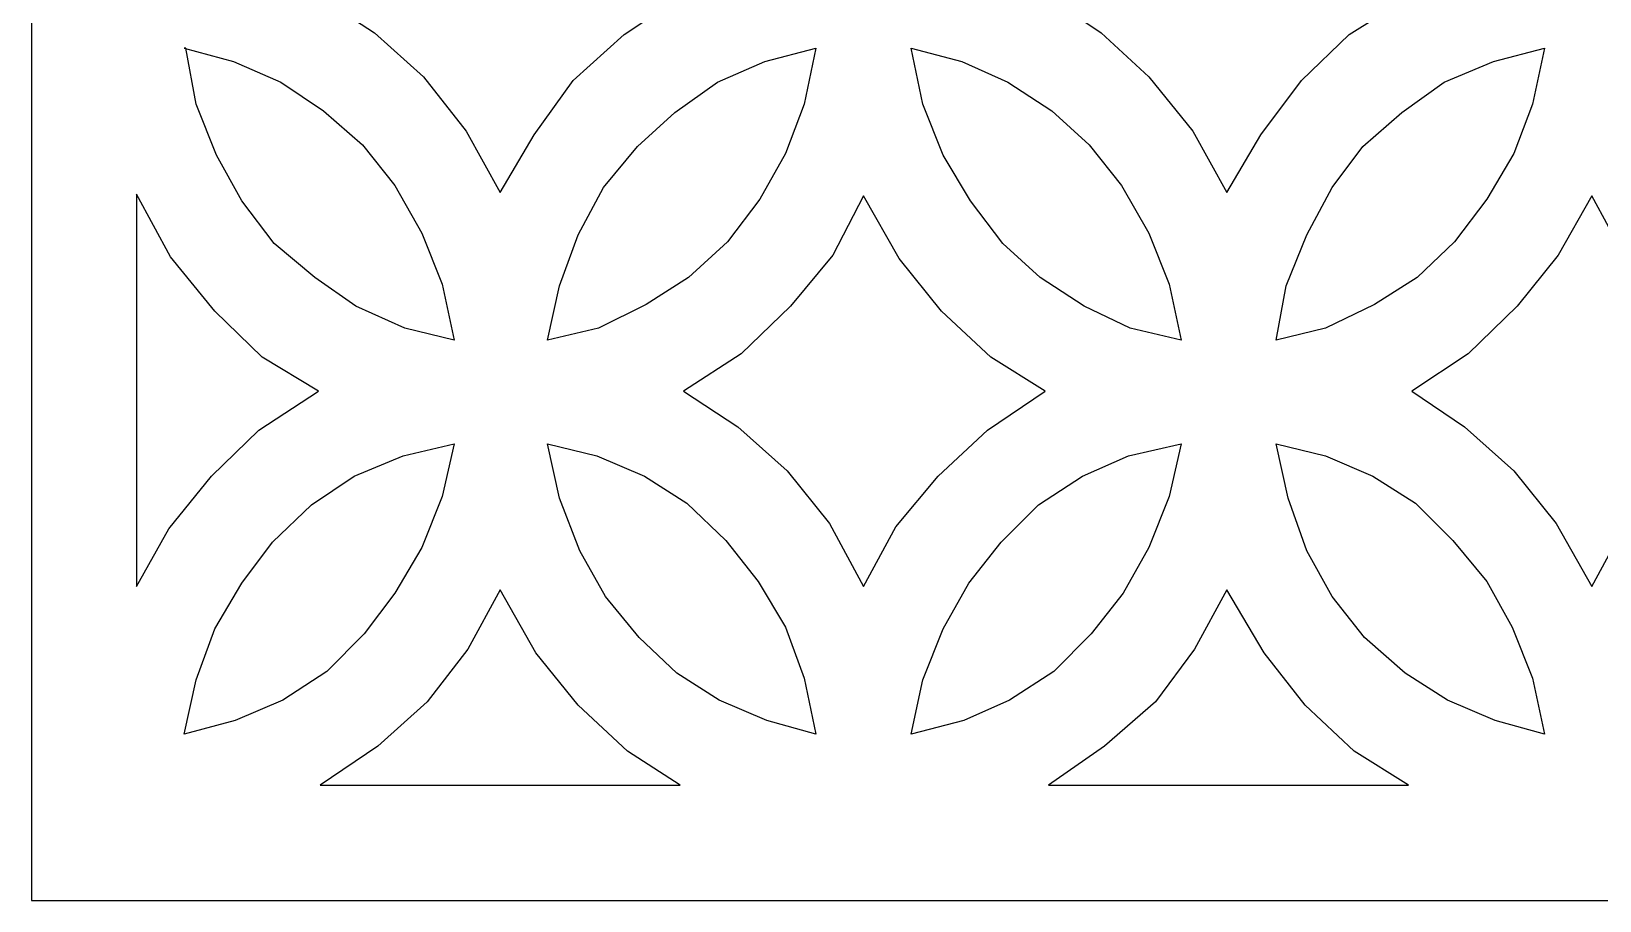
# Model space of a CAD drawing. Header units: centimetres. Extents: x -8.5 to 3.4, y -9.6 to 14.
# Drawn here: x -8.51 to -2.57, y 2.67 to 5.96 of the extents above; entities that cross this region are included whole.
import ezdxf

# ---------------------------------------------------------------- set-up
doc = ezdxf.new("R2010")
doc.units = ezdxf.units.CM
doc.header["$MEASUREMENT"] = 0

msp = doc.modelspace()

# ---------------------------------------------------------------- linework, layer by layer
at = {"color": 177}
for points, knots in [([(3.36269, 2.66854), (3.36269, 2.66854), (-8.50741, 2.66854), (-8.50741, 2.66854), (-8.50741, 2.66854), (-8.50741, 2.66854), (-8.50741, 13.98564), (-8.50741, 13.98564), (-8.50741, 13.98564), (-8.50741, 13.98564), (3.36912, 13.98564), (3.36912, 13.98564), (3.36912, 13.98564), (3.36912, 13.98564), (3.36269, 2.66854), (3.36269, 2.66854)], [0, 0, 0, 0, 0.2, 0.2, 0.2, 0.2, 0.4, 0.4, 0.4, 0.4, 0.6, 0.6, 0.6, 0.6, 1, 1, 1, 1]), ([(-6.05108, 6.08939), (-6.05108, 6.08939), (-6.26328, 5.94793), (-6.26328, 5.94793), (-6.26328, 5.94793), (-6.26328, 5.94793), (-6.45618, 5.77431), (-6.45618, 5.77431), (-6.45618, 5.77431), (-6.45618, 5.77431), (-6.60408, 5.56857), (-6.60408, 5.56857), (-6.60408, 5.56857), (-6.60408, 5.56857), (-6.73268, 5.34992), (-6.73268, 5.34992), (-6.73268, 5.34992), (-6.73268, 5.34992), (-6.86128, 5.58143), (-6.86128, 5.58143), (-6.86128, 5.58143), (-6.86128, 5.58143), (-7.02204, 5.78717), (-7.02204, 5.78717), (-7.02204, 5.78717), (-7.02204, 5.78717), (-7.20851, 5.95436), (-7.20851, 5.95436), (-7.20851, 5.95436), (-7.20851, 5.95436), (-7.41428, 6.08939), (-7.41428, 6.08939), (-7.41428, 6.08939), (-7.41428, 6.08939), (-7.19565, 6.23085), (-7.19565, 6.23085), (-7.19565, 6.23085), (-7.19565, 6.23085), (-7.00918, 6.40447), (-7.00918, 6.40447), (-7.00918, 6.40447), (-7.00918, 6.40447), (-6.85485, 6.61024), (-6.85485, 6.61024), (-6.85485, 6.61024), (-6.85485, 6.61024), (-6.73268, 6.82886), (-6.73268, 6.82886), (-6.73268, 6.82886), (-6.73268, 6.82886), (-6.59765, 6.59737), (-6.59765, 6.59737), (-6.59765, 6.59737), (-6.59765, 6.59737), (-6.43689, 6.39161), (-6.43689, 6.39161), (-6.43689, 6.39161), (-6.43689, 6.39161), (-6.25042, 6.22443), (-6.25042, 6.22443), (-6.25042, 6.22443), (-6.25042, 6.22443), (-6.05108, 6.08939), (-6.05108, 6.08939)], [0, 0, 0, 0, 0.0588235, 0.0588235, 0.0588235, 0.0588235, 0.1176471, 0.1176471, 0.1176471, 0.1176471, 0.1764706, 0.1764706, 0.1764706, 0.1764706, 0.2352941, 0.2352941, 0.2352941, 0.2352941, 0.2941176, 0.2941176, 0.2941176, 0.2941176, 0.3529412, 0.3529412, 0.3529412, 0.3529412, 0.4117647, 0.4117647, 0.4117647, 0.4117647, 0.4705882, 0.4705882, 0.4705882, 0.4705882, 0.5294118, 0.5294118, 0.5294118, 0.5294118, 0.5882353, 0.5882353, 0.5882353, 0.5882353, 0.6470588, 0.6470588, 0.6470588, 0.6470588, 0.7058824, 0.7058824, 0.7058824, 0.7058824, 0.7647059, 0.7647059, 0.7647059, 0.7647059, 0.8235294, 0.8235294, 0.8235294, 0.8235294, 0.8823529, 0.8823529, 0.8823529, 0.8823529, 1, 1, 1, 1]), ([(-3.29254, 6.08939), (-3.29254, 6.08939), (-3.51759, 5.94793), (-3.51759, 5.94793), (-3.51759, 5.94793), (-3.51759, 5.94793), (-3.69764, 5.77431), (-3.69764, 5.77431), (-3.69764, 5.77431), (-3.69764, 5.77431), (-3.85196, 5.56857), (-3.85196, 5.56857), (-3.85196, 5.56857), (-3.85196, 5.56857), (-3.98057, 5.34992), (-3.98057, 5.34992), (-3.98057, 5.34992), (-3.98057, 5.34992), (-4.10917, 5.58143), (-4.10917, 5.58143), (-4.10917, 5.58143), (-4.10917, 5.58143), (-4.27635, 5.78717), (-4.27635, 5.78717), (-4.27635, 5.78717), (-4.27635, 5.78717), (-4.4564, 5.95436), (-4.4564, 5.95436), (-4.4564, 5.95436), (-4.4564, 5.95436), (-4.65573, 6.08939), (-4.65573, 6.08939), (-4.65573, 6.08939), (-4.65573, 6.08939), (-4.44354, 6.23085), (-4.44354, 6.23085), (-4.44354, 6.23085), (-4.44354, 6.23085), (-4.25063, 6.40447), (-4.25063, 6.40447), (-4.25063, 6.40447), (-4.25063, 6.40447), (-4.10274, 6.61024), (-4.10274, 6.61024), (-4.10274, 6.61024), (-4.10274, 6.61024), (-3.98057, 6.82886), (-3.98057, 6.82886), (-3.98057, 6.82886), (-3.98057, 6.82886), (-3.8391, 6.59737), (-3.8391, 6.59737), (-3.8391, 6.59737), (-3.8391, 6.59737), (-3.68478, 6.39161), (-3.68478, 6.39161), (-3.68478, 6.39161), (-3.68478, 6.39161), (-3.50473, 6.22443), (-3.50473, 6.22443), (-3.50473, 6.22443), (-3.50473, 6.22443), (-3.29254, 6.08939), (-3.29254, 6.08939)], [0, 0, 0, 0, 0.0588235, 0.0588235, 0.0588235, 0.0588235, 0.1176471, 0.1176471, 0.1176471, 0.1176471, 0.1764706, 0.1764706, 0.1764706, 0.1764706, 0.2352941, 0.2352941, 0.2352941, 0.2352941, 0.2941176, 0.2941176, 0.2941176, 0.2941176, 0.3529412, 0.3529412, 0.3529412, 0.3529412, 0.4117647, 0.4117647, 0.4117647, 0.4117647, 0.4705882, 0.4705882, 0.4705882, 0.4705882, 0.5294118, 0.5294118, 0.5294118, 0.5294118, 0.5882353, 0.5882353, 0.5882353, 0.5882353, 0.6470588, 0.6470588, 0.6470588, 0.6470588, 0.7058824, 0.7058824, 0.7058824, 0.7058824, 0.7647059, 0.7647059, 0.7647059, 0.7647059, 0.8235294, 0.8235294, 0.8235294, 0.8235294, 0.8823529, 0.8823529, 0.8823529, 0.8823529, 1, 1, 1, 1]), ([(-7.92226, 5.89648), (-7.92226, 5.89648), (-7.88368, 5.68429), (-7.88368, 5.68429), (-7.88368, 5.68429), (-7.88368, 5.68429), (-7.80652, 5.49138), (-7.80652, 5.49138), (-7.80652, 5.49138), (-7.80652, 5.49138), (-7.71007, 5.31777), (-7.71007, 5.31777), (-7.71007, 5.31777), (-7.71007, 5.31777), (-7.58789, 5.15701), (-7.58789, 5.15701), (-7.58789, 5.15701), (-7.58789, 5.15701), (-7.43357, 5.02841), (-7.43357, 5.02841), (-7.43357, 5.02841), (-7.43357, 5.02841), (-7.27924, 4.9191), (-7.27924, 4.9191), (-7.27924, 4.9191), (-7.27924, 4.9191), (-7.09277, 4.83551), (-7.09277, 4.83551), (-7.09277, 4.83551), (-7.09277, 4.83551), (-6.9063, 4.7905), (-6.9063, 4.7905), (-6.9063, 4.7905), (-6.9063, 4.7905), (-6.95131, 5.00269), (-6.95131, 5.00269), (-6.95131, 5.00269), (-6.95131, 5.00269), (-7.02847, 5.1956), (-7.02847, 5.1956), (-7.02847, 5.1956), (-7.02847, 5.1956), (-7.13135, 5.37564), (-7.13135, 5.37564), (-7.13135, 5.37564), (-7.13135, 5.37564), (-7.25353, 5.52999), (-7.25353, 5.52999), (-7.25353, 5.52999), (-7.25353, 5.52999), (-7.40142, 5.65857), (-7.40142, 5.65857), (-7.40142, 5.65857), (-7.40142, 5.65857), (-7.56217, 5.76788), (-7.56217, 5.76788), (-7.56217, 5.76788), (-7.56217, 5.76788), (-7.74222, 5.84504), (-7.74222, 5.84504), (-7.74222, 5.84504), (-7.74222, 5.84504), (-7.92869, 5.89648), (-7.92869, 5.89648), (-7.92869, 5.89648), (-7.92869, 5.89648), (-7.92226, 5.89648), (-7.92226, 5.89648)], [0, 0, 0, 0, 0.0555556, 0.0555556, 0.0555556, 0.0555556, 0.1111111, 0.1111111, 0.1111111, 0.1111111, 0.1666667, 0.1666667, 0.1666667, 0.1666667, 0.2222222, 0.2222222, 0.2222222, 0.2222222, 0.2777778, 0.2777778, 0.2777778, 0.2777778, 0.3333333, 0.3333333, 0.3333333, 0.3333333, 0.3888889, 0.3888889, 0.3888889, 0.3888889, 0.4444444, 0.4444444, 0.4444444, 0.4444444, 0.5, 0.5, 0.5, 0.5, 0.5555556, 0.5555556, 0.5555556, 0.5555556, 0.6111111, 0.6111111, 0.6111111, 0.6111111, 0.6666667, 0.6666667, 0.6666667, 0.6666667, 0.7222222, 0.7222222, 0.7222222, 0.7222222, 0.7777778, 0.7777778, 0.7777778, 0.7777778, 0.8333333, 0.8333333, 0.8333333, 0.8333333, 0.8888889, 0.8888889, 0.8888889, 0.8888889, 1, 1, 1, 1]), ([(-5.53667, 5.89648), (-5.53667, 5.89648), (-5.72957, 5.84504), (-5.72957, 5.84504), (-5.72957, 5.84504), (-5.72957, 5.84504), (-5.90962, 5.76788), (-5.90962, 5.76788), (-5.90962, 5.76788), (-5.90962, 5.76788), (-6.07037, 5.65214), (-6.07037, 5.65214), (-6.07037, 5.65214), (-6.07037, 5.65214), (-6.21184, 5.52353), (-6.21184, 5.52353), (-6.21184, 5.52353), (-6.21184, 5.52353), (-6.34044, 5.36921), (-6.34044, 5.36921), (-6.34044, 5.36921), (-6.34044, 5.36921), (-6.43689, 5.18917), (-6.43689, 5.18917), (-6.43689, 5.18917), (-6.43689, 5.18917), (-6.50762, 4.99626), (-6.50762, 4.99626), (-6.50762, 4.99626), (-6.50762, 4.99626), (-6.55264, 4.7905), (-6.55264, 4.7905), (-6.55264, 4.7905), (-6.55264, 4.7905), (-6.35973, 4.83551), (-6.35973, 4.83551), (-6.35973, 4.83551), (-6.35973, 4.83551), (-6.17969, 4.92553), (-6.17969, 4.92553), (-6.17969, 4.92553), (-6.17969, 4.92553), (-6.01893, 5.02841), (-6.01893, 5.02841), (-6.01893, 5.02841), (-6.01893, 5.02841), (-5.87104, 5.16345), (-5.87104, 5.16345), (-5.87104, 5.16345), (-5.87104, 5.16345), (-5.74886, 5.3242), (-5.74886, 5.3242), (-5.74886, 5.3242), (-5.74886, 5.3242), (-5.65241, 5.49782), (-5.65241, 5.49782), (-5.65241, 5.49782), (-5.65241, 5.49782), (-5.58168, 5.68429), (-5.58168, 5.68429), (-5.58168, 5.68429), (-5.58168, 5.68429), (-5.53667, 5.89648), (-5.53667, 5.89648)], [0, 0, 0, 0, 0.0588235, 0.0588235, 0.0588235, 0.0588235, 0.1176471, 0.1176471, 0.1176471, 0.1176471, 0.1764706, 0.1764706, 0.1764706, 0.1764706, 0.2352941, 0.2352941, 0.2352941, 0.2352941, 0.2941176, 0.2941176, 0.2941176, 0.2941176, 0.3529412, 0.3529412, 0.3529412, 0.3529412, 0.4117647, 0.4117647, 0.4117647, 0.4117647, 0.4705882, 0.4705882, 0.4705882, 0.4705882, 0.5294118, 0.5294118, 0.5294118, 0.5294118, 0.5882353, 0.5882353, 0.5882353, 0.5882353, 0.6470588, 0.6470588, 0.6470588, 0.6470588, 0.7058824, 0.7058824, 0.7058824, 0.7058824, 0.7647059, 0.7647059, 0.7647059, 0.7647059, 0.8235294, 0.8235294, 0.8235294, 0.8235294, 0.8823529, 0.8823529, 0.8823529, 0.8823529, 1, 1, 1, 1]), ([(-5.17658, 5.89648), (-5.17658, 5.89648), (-5.13157, 5.68429), (-5.13157, 5.68429), (-5.13157, 5.68429), (-5.13157, 5.68429), (-5.05441, 5.49138), (-5.05441, 5.49138), (-5.05441, 5.49138), (-5.05441, 5.49138), (-4.95152, 5.31777), (-4.95152, 5.31777), (-4.95152, 5.31777), (-4.95152, 5.31777), (-4.82935, 5.15701), (-4.82935, 5.15701), (-4.82935, 5.15701), (-4.82935, 5.15701), (-4.68789, 5.02841), (-4.68789, 5.02841), (-4.68789, 5.02841), (-4.68789, 5.02841), (-4.5207, 4.9191), (-4.5207, 4.9191), (-4.5207, 4.9191), (-4.5207, 4.9191), (-4.34709, 4.83551), (-4.34709, 4.83551), (-4.34709, 4.83551), (-4.34709, 4.83551), (-4.15418, 4.7905), (-4.15418, 4.7905), (-4.15418, 4.7905), (-4.15418, 4.7905), (-4.19919, 5.00269), (-4.19919, 5.00269), (-4.19919, 5.00269), (-4.19919, 5.00269), (-4.27635, 5.1956), (-4.27635, 5.1956), (-4.27635, 5.1956), (-4.27635, 5.1956), (-4.37924, 5.37564), (-4.37924, 5.37564), (-4.37924, 5.37564), (-4.37924, 5.37564), (-4.50141, 5.52999), (-4.50141, 5.52999), (-4.50141, 5.52999), (-4.50141, 5.52999), (-4.64287, 5.65857), (-4.64287, 5.65857), (-4.64287, 5.65857), (-4.64287, 5.65857), (-4.81006, 5.76788), (-4.81006, 5.76788), (-4.81006, 5.76788), (-4.81006, 5.76788), (-4.98367, 5.84504), (-4.98367, 5.84504), (-4.98367, 5.84504), (-4.98367, 5.84504), (-5.17658, 5.89648), (-5.17658, 5.89648)], [0, 0, 0, 0, 0.0588235, 0.0588235, 0.0588235, 0.0588235, 0.1176471, 0.1176471, 0.1176471, 0.1176471, 0.1764706, 0.1764706, 0.1764706, 0.1764706, 0.2352941, 0.2352941, 0.2352941, 0.2352941, 0.2941176, 0.2941176, 0.2941176, 0.2941176, 0.3529412, 0.3529412, 0.3529412, 0.3529412, 0.4117647, 0.4117647, 0.4117647, 0.4117647, 0.4705882, 0.4705882, 0.4705882, 0.4705882, 0.5294118, 0.5294118, 0.5294118, 0.5294118, 0.5882353, 0.5882353, 0.5882353, 0.5882353, 0.6470588, 0.6470588, 0.6470588, 0.6470588, 0.7058824, 0.7058824, 0.7058824, 0.7058824, 0.7647059, 0.7647059, 0.7647059, 0.7647059, 0.8235294, 0.8235294, 0.8235294, 0.8235294, 0.8823529, 0.8823529, 0.8823529, 0.8823529, 1, 1, 1, 1]), ([(-2.77812, 5.89648), (-2.77812, 5.89648), (-2.97103, 5.84504), (-2.97103, 5.84504), (-2.97103, 5.84504), (-2.97103, 5.84504), (-3.15751, 5.76788), (-3.15751, 5.76788), (-3.15751, 5.76788), (-3.15751, 5.76788), (-3.31826, 5.65214), (-3.31826, 5.65214), (-3.31826, 5.65214), (-3.31826, 5.65214), (-3.46615, 5.52353), (-3.46615, 5.52353), (-3.46615, 5.52353), (-3.46615, 5.52353), (-3.5819, 5.36921), (-3.5819, 5.36921), (-3.5819, 5.36921), (-3.5819, 5.36921), (-3.67835, 5.18917), (-3.67835, 5.18917), (-3.67835, 5.18917), (-3.67835, 5.18917), (-3.75551, 4.99626), (-3.75551, 4.99626), (-3.75551, 4.99626), (-3.75551, 4.99626), (-3.79409, 4.7905), (-3.79409, 4.7905), (-3.79409, 4.7905), (-3.79409, 4.7905), (-3.60762, 4.83551), (-3.60762, 4.83551), (-3.60762, 4.83551), (-3.60762, 4.83551), (-3.42114, 4.92553), (-3.42114, 4.92553), (-3.42114, 4.92553), (-3.42114, 4.92553), (-3.26039, 5.02841), (-3.26039, 5.02841), (-3.26039, 5.02841), (-3.26039, 5.02841), (-3.11892, 5.16345), (-3.11892, 5.16345), (-3.11892, 5.16345), (-3.11892, 5.16345), (-2.99675, 5.3242), (-2.99675, 5.3242), (-2.99675, 5.3242), (-2.99675, 5.3242), (-2.89387, 5.49782), (-2.89387, 5.49782), (-2.89387, 5.49782), (-2.89387, 5.49782), (-2.82314, 5.68429), (-2.82314, 5.68429), (-2.82314, 5.68429), (-2.82314, 5.68429), (-2.77812, 5.89648), (-2.77812, 5.89648)], [0, 0, 0, 0, 0.0588235, 0.0588235, 0.0588235, 0.0588235, 0.1176471, 0.1176471, 0.1176471, 0.1176471, 0.1764706, 0.1764706, 0.1764706, 0.1764706, 0.2352941, 0.2352941, 0.2352941, 0.2352941, 0.2941176, 0.2941176, 0.2941176, 0.2941176, 0.3529412, 0.3529412, 0.3529412, 0.3529412, 0.4117647, 0.4117647, 0.4117647, 0.4117647, 0.4705882, 0.4705882, 0.4705882, 0.4705882, 0.5294118, 0.5294118, 0.5294118, 0.5294118, 0.5882353, 0.5882353, 0.5882353, 0.5882353, 0.6470588, 0.6470588, 0.6470588, 0.6470588, 0.7058824, 0.7058824, 0.7058824, 0.7058824, 0.7647059, 0.7647059, 0.7647059, 0.7647059, 0.8235294, 0.8235294, 0.8235294, 0.8235294, 0.8823529, 0.8823529, 0.8823529, 0.8823529, 1, 1, 1, 1]), ([(-8.10874, 5.34349), (-8.10874, 5.34349), (-7.98014, 5.10557), (-7.98014, 5.10557), (-7.98014, 5.10557), (-7.98014, 5.10557), (-7.81295, 4.89981), (-7.81295, 4.89981), (-7.81295, 4.89981), (-7.81295, 4.89981), (-7.6329, 4.72622), (-7.6329, 4.72622), (-7.6329, 4.72622), (-7.6329, 4.72622), (-7.42071, 4.59759), (-7.42071, 4.59759), (-7.42071, 4.59759), (-7.42071, 4.59759), (-7.64576, 4.4497), (-7.64576, 4.4497), (-7.64576, 4.4497), (-7.64576, 4.4497), (-7.82581, 4.27608), (-7.82581, 4.27608), (-7.82581, 4.27608), (-7.82581, 4.27608), (-7.98656, 4.07675), (-7.98656, 4.07675), (-7.98656, 4.07675), (-7.98656, 4.07675), (-8.10874, 3.85812), (-8.10874, 3.85812), (-8.10874, 3.85812), (-8.10874, 3.85812), (-8.10874, 5.34349), (-8.10874, 5.34349)], [0, 0, 0, 0, 0.1, 0.1, 0.1, 0.1, 0.2, 0.2, 0.2, 0.2, 0.3, 0.3, 0.3, 0.3, 0.4, 0.4, 0.4, 0.4, 0.5, 0.5, 0.5, 0.5, 0.6, 0.6, 0.6, 0.6, 0.7, 0.7, 0.7, 0.7, 0.8, 0.8, 0.8, 0.8, 1, 1, 1, 1]), ([(-5.35663, 5.33706), (-5.35663, 5.33706), (-5.22159, 5.09914), (-5.22159, 5.09914), (-5.22159, 5.09914), (-5.22159, 5.09914), (-5.06083, 4.89981), (-5.06083, 4.89981), (-5.06083, 4.89981), (-5.06083, 4.89981), (-4.87436, 4.72622), (-4.87436, 4.72622), (-4.87436, 4.72622), (-4.87436, 4.72622), (-4.6686, 4.59759), (-4.6686, 4.59759), (-4.6686, 4.59759), (-4.6686, 4.59759), (-4.88722, 4.4497), (-4.88722, 4.4497), (-4.88722, 4.4497), (-4.88722, 4.4497), (-5.0737, 4.27608), (-5.0737, 4.27608), (-5.0737, 4.27608), (-5.0737, 4.27608), (-5.23445, 4.08318), (-5.23445, 4.08318), (-5.23445, 4.08318), (-5.23445, 4.08318), (-5.35663, 3.85812), (-5.35663, 3.85812), (-5.35663, 3.85812), (-5.35663, 3.85812), (-5.48523, 4.09604), (-5.48523, 4.09604), (-5.48523, 4.09604), (-5.48523, 4.09604), (-5.64598, 4.29537), (-5.64598, 4.29537), (-5.64598, 4.29537), (-5.64598, 4.29537), (-5.83246, 4.46256), (-5.83246, 4.46256), (-5.83246, 4.46256), (-5.83246, 4.46256), (-6.03822, 4.59759), (-6.03822, 4.59759), (-6.03822, 4.59759), (-6.03822, 4.59759), (-5.81959, 4.73908), (-5.81959, 4.73908), (-5.81959, 4.73908), (-5.81959, 4.73908), (-5.63312, 4.9191), (-5.63312, 4.9191), (-5.63312, 4.9191), (-5.63312, 4.9191), (-5.47237, 5.11201), (-5.47237, 5.11201), (-5.47237, 5.11201), (-5.47237, 5.11201), (-5.35663, 5.33706), (-5.35663, 5.33706)], [0, 0, 0, 0, 0.0588235, 0.0588235, 0.0588235, 0.0588235, 0.1176471, 0.1176471, 0.1176471, 0.1176471, 0.1764706, 0.1764706, 0.1764706, 0.1764706, 0.2352941, 0.2352941, 0.2352941, 0.2352941, 0.2941176, 0.2941176, 0.2941176, 0.2941176, 0.3529412, 0.3529412, 0.3529412, 0.3529412, 0.4117647, 0.4117647, 0.4117647, 0.4117647, 0.4705882, 0.4705882, 0.4705882, 0.4705882, 0.5294118, 0.5294118, 0.5294118, 0.5294118, 0.5882353, 0.5882353, 0.5882353, 0.5882353, 0.6470588, 0.6470588, 0.6470588, 0.6470588, 0.7058824, 0.7058824, 0.7058824, 0.7058824, 0.7647059, 0.7647059, 0.7647059, 0.7647059, 0.8235294, 0.8235294, 0.8235294, 0.8235294, 0.8823529, 0.8823529, 0.8823529, 0.8823529, 1, 1, 1, 1]), ([(-2.59808, 5.33706), (-2.59808, 5.33706), (-2.46948, 5.09914), (-2.46948, 5.09914), (-2.46948, 5.09914), (-2.46948, 5.09914), (-2.30872, 4.89981), (-2.30872, 4.89981), (-2.30872, 4.89981), (-2.30872, 4.89981), (-2.12225, 4.72622), (-2.12225, 4.72622), (-2.12225, 4.72622), (-2.12225, 4.72622), (-1.92291, 4.59759), (-1.92291, 4.59759), (-1.92291, 4.59759), (-1.92291, 4.59759), (-2.13511, 4.4497), (-2.13511, 4.4497), (-2.13511, 4.4497), (-2.13511, 4.4497), (-2.32158, 4.27608), (-2.32158, 4.27608), (-2.32158, 4.27608), (-2.32158, 4.27608), (-2.47591, 4.08318), (-2.47591, 4.08318), (-2.47591, 4.08318), (-2.47591, 4.08318), (-2.59808, 3.85812), (-2.59808, 3.85812), (-2.59808, 3.85812), (-2.59808, 3.85812), (-2.73311, 4.09604), (-2.73311, 4.09604), (-2.73311, 4.09604), (-2.73311, 4.09604), (-2.89387, 4.29537), (-2.89387, 4.29537), (-2.89387, 4.29537), (-2.89387, 4.29537), (-3.08034, 4.46256), (-3.08034, 4.46256), (-3.08034, 4.46256), (-3.08034, 4.46256), (-3.27968, 4.59759), (-3.27968, 4.59759), (-3.27968, 4.59759), (-3.27968, 4.59759), (-3.06748, 4.73908), (-3.06748, 4.73908), (-3.06748, 4.73908), (-3.06748, 4.73908), (-2.88101, 4.9191), (-2.88101, 4.9191), (-2.88101, 4.9191), (-2.88101, 4.9191), (-2.72668, 5.11201), (-2.72668, 5.11201), (-2.72668, 5.11201), (-2.72668, 5.11201), (-2.59808, 5.33706), (-2.59808, 5.33706)], [0, 0, 0, 0, 0.0588235, 0.0588235, 0.0588235, 0.0588235, 0.1176471, 0.1176471, 0.1176471, 0.1176471, 0.1764706, 0.1764706, 0.1764706, 0.1764706, 0.2352941, 0.2352941, 0.2352941, 0.2352941, 0.2941176, 0.2941176, 0.2941176, 0.2941176, 0.3529412, 0.3529412, 0.3529412, 0.3529412, 0.4117647, 0.4117647, 0.4117647, 0.4117647, 0.4705882, 0.4705882, 0.4705882, 0.4705882, 0.5294118, 0.5294118, 0.5294118, 0.5294118, 0.5882353, 0.5882353, 0.5882353, 0.5882353, 0.6470588, 0.6470588, 0.6470588, 0.6470588, 0.7058824, 0.7058824, 0.7058824, 0.7058824, 0.7647059, 0.7647059, 0.7647059, 0.7647059, 0.8235294, 0.8235294, 0.8235294, 0.8235294, 0.8823529, 0.8823529, 0.8823529, 0.8823529, 1, 1, 1, 1]), ([(-6.9063, 4.39825), (-6.9063, 4.39825), (-7.0992, 4.35324), (-7.0992, 4.35324), (-7.0992, 4.35324), (-7.0992, 4.35324), (-7.28568, 4.27608), (-7.28568, 4.27608), (-7.28568, 4.27608), (-7.28568, 4.27608), (-7.44643, 4.16677), (-7.44643, 4.16677), (-7.44643, 4.16677), (-7.44643, 4.16677), (-7.59432, 4.02531), (-7.59432, 4.02531), (-7.59432, 4.02531), (-7.59432, 4.02531), (-7.71007, 3.87098), (-7.71007, 3.87098), (-7.71007, 3.87098), (-7.71007, 3.87098), (-7.81295, 3.69737), (-7.81295, 3.69737), (-7.81295, 3.69737), (-7.81295, 3.69737), (-7.88368, 3.50449), (-7.88368, 3.50449), (-7.88368, 3.50449), (-7.88368, 3.50449), (-7.92869, 3.2987), (-7.92869, 3.2987), (-7.92869, 3.2987), (-7.92869, 3.2987), (-7.73579, 3.35014), (-7.73579, 3.35014), (-7.73579, 3.35014), (-7.73579, 3.35014), (-7.55574, 3.4273), (-7.55574, 3.4273), (-7.55574, 3.4273), (-7.55574, 3.4273), (-7.38856, 3.53661), (-7.38856, 3.53661), (-7.38856, 3.53661), (-7.38856, 3.53661), (-7.24709, 3.67807), (-7.24709, 3.67807), (-7.24709, 3.67807), (-7.24709, 3.67807), (-7.13135, 3.8324), (-7.13135, 3.8324), (-7.13135, 3.8324), (-7.13135, 3.8324), (-7.02847, 4.00602), (-7.02847, 4.00602), (-7.02847, 4.00602), (-7.02847, 4.00602), (-6.95131, 4.19892), (-6.95131, 4.19892), (-6.95131, 4.19892), (-6.95131, 4.19892), (-6.9063, 4.39825), (-6.9063, 4.39825)], [0, 0, 0, 0, 0.0588235, 0.0588235, 0.0588235, 0.0588235, 0.1176471, 0.1176471, 0.1176471, 0.1176471, 0.1764706, 0.1764706, 0.1764706, 0.1764706, 0.2352941, 0.2352941, 0.2352941, 0.2352941, 0.2941176, 0.2941176, 0.2941176, 0.2941176, 0.3529412, 0.3529412, 0.3529412, 0.3529412, 0.4117647, 0.4117647, 0.4117647, 0.4117647, 0.4705882, 0.4705882, 0.4705882, 0.4705882, 0.5294118, 0.5294118, 0.5294118, 0.5294118, 0.5882353, 0.5882353, 0.5882353, 0.5882353, 0.6470588, 0.6470588, 0.6470588, 0.6470588, 0.7058824, 0.7058824, 0.7058824, 0.7058824, 0.7647059, 0.7647059, 0.7647059, 0.7647059, 0.8235294, 0.8235294, 0.8235294, 0.8235294, 0.8823529, 0.8823529, 0.8823529, 0.8823529, 1, 1, 1, 1]), ([(-6.55264, 4.39825), (-6.55264, 4.39825), (-6.50762, 4.19249), (-6.50762, 4.19249), (-6.50762, 4.19249), (-6.50762, 4.19249), (-6.43046, 3.99315), (-6.43046, 3.99315), (-6.43046, 3.99315), (-6.43046, 3.99315), (-6.33401, 3.81954), (-6.33401, 3.81954), (-6.33401, 3.81954), (-6.33401, 3.81954), (-6.20541, 3.66522), (-6.20541, 3.66522), (-6.20541, 3.66522), (-6.20541, 3.66522), (-6.06394, 3.53021), (-6.06394, 3.53021), (-6.06394, 3.53021), (-6.06394, 3.53021), (-5.90319, 3.4273), (-5.90319, 3.4273), (-5.90319, 3.4273), (-5.90319, 3.4273), (-5.72315, 3.35014), (-5.72315, 3.35014), (-5.72315, 3.35014), (-5.72315, 3.35014), (-5.53667, 3.2987), (-5.53667, 3.2987), (-5.53667, 3.2987), (-5.53667, 3.2987), (-5.58168, 3.51089), (-5.58168, 3.51089), (-5.58168, 3.51089), (-5.58168, 3.51089), (-5.65241, 3.7038), (-5.65241, 3.7038), (-5.65241, 3.7038), (-5.65241, 3.7038), (-5.75529, 3.87741), (-5.75529, 3.87741), (-5.75529, 3.87741), (-5.75529, 3.87741), (-5.87747, 4.03173), (-5.87747, 4.03173), (-5.87747, 4.03173), (-5.87747, 4.03173), (-6.02536, 4.1732), (-6.02536, 4.1732), (-6.02536, 4.1732), (-6.02536, 4.1732), (-6.18612, 4.27608), (-6.18612, 4.27608), (-6.18612, 4.27608), (-6.18612, 4.27608), (-6.36616, 4.35324), (-6.36616, 4.35324), (-6.36616, 4.35324), (-6.36616, 4.35324), (-6.55264, 4.39825), (-6.55264, 4.39825)], [0, 0, 0, 0, 0.0588235, 0.0588235, 0.0588235, 0.0588235, 0.1176471, 0.1176471, 0.1176471, 0.1176471, 0.1764706, 0.1764706, 0.1764706, 0.1764706, 0.2352941, 0.2352941, 0.2352941, 0.2352941, 0.2941176, 0.2941176, 0.2941176, 0.2941176, 0.3529412, 0.3529412, 0.3529412, 0.3529412, 0.4117647, 0.4117647, 0.4117647, 0.4117647, 0.4705882, 0.4705882, 0.4705882, 0.4705882, 0.5294118, 0.5294118, 0.5294118, 0.5294118, 0.5882353, 0.5882353, 0.5882353, 0.5882353, 0.6470588, 0.6470588, 0.6470588, 0.6470588, 0.7058824, 0.7058824, 0.7058824, 0.7058824, 0.7647059, 0.7647059, 0.7647059, 0.7647059, 0.8235294, 0.8235294, 0.8235294, 0.8235294, 0.8823529, 0.8823529, 0.8823529, 0.8823529, 1, 1, 1, 1]), ([(-4.15418, 4.39825), (-4.15418, 4.39825), (-4.35352, 4.35324), (-4.35352, 4.35324), (-4.35352, 4.35324), (-4.35352, 4.35324), (-4.52713, 4.27608), (-4.52713, 4.27608), (-4.52713, 4.27608), (-4.52713, 4.27608), (-4.69431, 4.16677), (-4.69431, 4.16677), (-4.69431, 4.16677), (-4.69431, 4.16677), (-4.83578, 4.02531), (-4.83578, 4.02531), (-4.83578, 4.02531), (-4.83578, 4.02531), (-4.95795, 3.87098), (-4.95795, 3.87098), (-4.95795, 3.87098), (-4.95795, 3.87098), (-5.05441, 3.69737), (-5.05441, 3.69737), (-5.05441, 3.69737), (-5.05441, 3.69737), (-5.13157, 3.50449), (-5.13157, 3.50449), (-5.13157, 3.50449), (-5.13157, 3.50449), (-5.17658, 3.2987), (-5.17658, 3.2987), (-5.17658, 3.2987), (-5.17658, 3.2987), (-4.97724, 3.35014), (-4.97724, 3.35014), (-4.97724, 3.35014), (-4.97724, 3.35014), (-4.80363, 3.4273), (-4.80363, 3.4273), (-4.80363, 3.4273), (-4.80363, 3.4273), (-4.63645, 3.53661), (-4.63645, 3.53661), (-4.63645, 3.53661), (-4.63645, 3.53661), (-4.49498, 3.67807), (-4.49498, 3.67807), (-4.49498, 3.67807), (-4.49498, 3.67807), (-4.37281, 3.8324), (-4.37281, 3.8324), (-4.37281, 3.8324), (-4.37281, 3.8324), (-4.27635, 4.00602), (-4.27635, 4.00602), (-4.27635, 4.00602), (-4.27635, 4.00602), (-4.19919, 4.19892), (-4.19919, 4.19892), (-4.19919, 4.19892), (-4.19919, 4.19892), (-4.15418, 4.39825), (-4.15418, 4.39825)], [0, 0, 0, 0, 0.0588235, 0.0588235, 0.0588235, 0.0588235, 0.1176471, 0.1176471, 0.1176471, 0.1176471, 0.1764706, 0.1764706, 0.1764706, 0.1764706, 0.2352941, 0.2352941, 0.2352941, 0.2352941, 0.2941176, 0.2941176, 0.2941176, 0.2941176, 0.3529412, 0.3529412, 0.3529412, 0.3529412, 0.4117647, 0.4117647, 0.4117647, 0.4117647, 0.4705882, 0.4705882, 0.4705882, 0.4705882, 0.5294118, 0.5294118, 0.5294118, 0.5294118, 0.5882353, 0.5882353, 0.5882353, 0.5882353, 0.6470588, 0.6470588, 0.6470588, 0.6470588, 0.7058824, 0.7058824, 0.7058824, 0.7058824, 0.7647059, 0.7647059, 0.7647059, 0.7647059, 0.8235294, 0.8235294, 0.8235294, 0.8235294, 0.8823529, 0.8823529, 0.8823529, 0.8823529, 1, 1, 1, 1]), ([(-3.79409, 4.39825), (-3.79409, 4.39825), (-3.74908, 4.19249), (-3.74908, 4.19249), (-3.74908, 4.19249), (-3.74908, 4.19249), (-3.67835, 3.99315), (-3.67835, 3.99315), (-3.67835, 3.99315), (-3.67835, 3.99315), (-3.5819, 3.81954), (-3.5819, 3.81954), (-3.5819, 3.81954), (-3.5819, 3.81954), (-3.45972, 3.66522), (-3.45972, 3.66522), (-3.45972, 3.66522), (-3.45972, 3.66522), (-3.3054, 3.53021), (-3.3054, 3.53021), (-3.3054, 3.53021), (-3.3054, 3.53021), (-3.14464, 3.4273), (-3.14464, 3.4273), (-3.14464, 3.4273), (-3.14464, 3.4273), (-2.9646, 3.35014), (-2.9646, 3.35014), (-2.9646, 3.35014), (-2.9646, 3.35014), (-2.77812, 3.2987), (-2.77812, 3.2987), (-2.77812, 3.2987), (-2.77812, 3.2987), (-2.82314, 3.51089), (-2.82314, 3.51089), (-2.82314, 3.51089), (-2.82314, 3.51089), (-2.9003, 3.7038), (-2.9003, 3.7038), (-2.9003, 3.7038), (-2.9003, 3.7038), (-2.99675, 3.87741), (-2.99675, 3.87741), (-2.99675, 3.87741), (-2.99675, 3.87741), (-3.12535, 4.03173), (-3.12535, 4.03173), (-3.12535, 4.03173), (-3.12535, 4.03173), (-3.26682, 4.1732), (-3.26682, 4.1732), (-3.26682, 4.1732), (-3.26682, 4.1732), (-3.42757, 4.27608), (-3.42757, 4.27608), (-3.42757, 4.27608), (-3.42757, 4.27608), (-3.60762, 4.35324), (-3.60762, 4.35324), (-3.60762, 4.35324), (-3.60762, 4.35324), (-3.79409, 4.39825), (-3.79409, 4.39825)], [0, 0, 0, 0, 0.0588235, 0.0588235, 0.0588235, 0.0588235, 0.1176471, 0.1176471, 0.1176471, 0.1176471, 0.1764706, 0.1764706, 0.1764706, 0.1764706, 0.2352941, 0.2352941, 0.2352941, 0.2352941, 0.2941176, 0.2941176, 0.2941176, 0.2941176, 0.3529412, 0.3529412, 0.3529412, 0.3529412, 0.4117647, 0.4117647, 0.4117647, 0.4117647, 0.4705882, 0.4705882, 0.4705882, 0.4705882, 0.5294118, 0.5294118, 0.5294118, 0.5294118, 0.5882353, 0.5882353, 0.5882353, 0.5882353, 0.6470588, 0.6470588, 0.6470588, 0.6470588, 0.7058824, 0.7058824, 0.7058824, 0.7058824, 0.7647059, 0.7647059, 0.7647059, 0.7647059, 0.8235294, 0.8235294, 0.8235294, 0.8235294, 0.8823529, 0.8823529, 0.8823529, 0.8823529, 1, 1, 1, 1]), ([(-7.41428, 3.10579), (-7.41428, 3.10579), (-7.19565, 3.25368), (-7.19565, 3.25368), (-7.19565, 3.25368), (-7.19565, 3.25368), (-7.00918, 3.42087), (-7.00918, 3.42087), (-7.00918, 3.42087), (-7.00918, 3.42087), (-6.85485, 3.6202), (-6.85485, 3.6202), (-6.85485, 3.6202), (-6.85485, 3.6202), (-6.73268, 3.84526), (-6.73268, 3.84526), (-6.73268, 3.84526), (-6.73268, 3.84526), (-6.59765, 3.60734), (-6.59765, 3.60734), (-6.59765, 3.60734), (-6.59765, 3.60734), (-6.43689, 3.40801), (-6.43689, 3.40801), (-6.43689, 3.40801), (-6.43689, 3.40801), (-6.25042, 3.23439), (-6.25042, 3.23439), (-6.25042, 3.23439), (-6.25042, 3.23439), (-6.05108, 3.10579), (-6.05108, 3.10579), (-6.05108, 3.10579), (-6.05108, 3.10579), (-7.41428, 3.10579), (-7.41428, 3.10579)], [0, 0, 0, 0, 0.1, 0.1, 0.1, 0.1, 0.2, 0.2, 0.2, 0.2, 0.3, 0.3, 0.3, 0.3, 0.4, 0.4, 0.4, 0.4, 0.5, 0.5, 0.5, 0.5, 0.6, 0.6, 0.6, 0.6, 0.7, 0.7, 0.7, 0.7, 0.8, 0.8, 0.8, 0.8, 1, 1, 1, 1]), ([(-4.65573, 3.10579), (-4.65573, 3.10579), (-4.44354, 3.25368), (-4.44354, 3.25368), (-4.44354, 3.25368), (-4.44354, 3.25368), (-4.25063, 3.42087), (-4.25063, 3.42087), (-4.25063, 3.42087), (-4.25063, 3.42087), (-4.10274, 3.6202), (-4.10274, 3.6202), (-4.10274, 3.6202), (-4.10274, 3.6202), (-3.98057, 3.84526), (-3.98057, 3.84526), (-3.98057, 3.84526), (-3.98057, 3.84526), (-3.8391, 3.60734), (-3.8391, 3.60734), (-3.8391, 3.60734), (-3.8391, 3.60734), (-3.68478, 3.40801), (-3.68478, 3.40801), (-3.68478, 3.40801), (-3.68478, 3.40801), (-3.4983, 3.23439), (-3.4983, 3.23439), (-3.4983, 3.23439), (-3.4983, 3.23439), (-3.29254, 3.10579), (-3.29254, 3.10579), (-3.29254, 3.10579), (-3.29254, 3.10579), (-4.65573, 3.10579), (-4.65573, 3.10579)], [0, 0, 0, 0, 0.1, 0.1, 0.1, 0.1, 0.2, 0.2, 0.2, 0.2, 0.3, 0.3, 0.3, 0.3, 0.4, 0.4, 0.4, 0.4, 0.5, 0.5, 0.5, 0.5, 0.6, 0.6, 0.6, 0.6, 0.7, 0.7, 0.7, 0.7, 0.8, 0.8, 0.8, 0.8, 1, 1, 1, 1])]:
    msp.add_open_spline(points, degree=3, knots=knots, dxfattribs=at)

doc.saveas('drawing.dxf')
